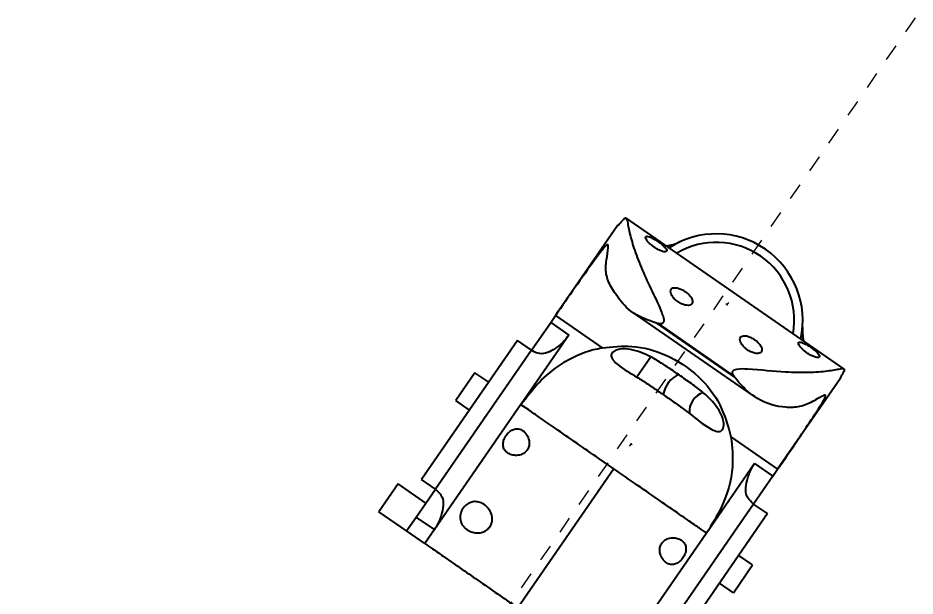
# Model space of a CAD drawing. Header units: millimetres. Extents: x 15 to 1184, y 5 to 836.
# Drawn here: x 919.3 to 972.4, y 628.6 to 662.8 of the extents above; entities that cross this region are included whole.
import ezdxf

# ---------------------------------------------------------------- set-up
doc = ezdxf.new("R2010")
doc.units = ezdxf.units.MM
doc.header["$PDSIZE"] = -1
doc.linetypes.add('虚线', pattern=[2, 1, -1])
doc.layers.get('0').update_dxf_attribs({"lineweight": 18})
doc.layers.add('尺寸线层', color=3, linetype='Continuous', lineweight=18)
doc.layers.add('虚线层', color=6, linetype='虚线', lineweight=18)
doc.styles.get("Standard").update_dxf_attribs({"font": 'txt.shx'})
doc.dimstyles.new('ISO-25', dxfattribs={"dimtxt": 2.5, "dimasz": 2.5, "dimexe": 1.25, "dimexo": 0.625, "dimtad": 1, "dimtxsty": 'Standard', "dimcen": 2.5, "dimdle": 5, "dimadec": 0, "dimazin": 0, "dimtfac": 1, "dimtmove": 0, "dimatfit": 3, "dimfxl": 0, "dimarcsym": 0})

# ---------------------------------------------------------------- blocks, each defined once
blk = doc.blocks.new('*X4')
at = {"layer": '尺寸线层', "linetype": 'Continuous'}
for points in [[(933.925, 607.127), (930.561, 608.415), (931.123, 609.458)], [(896.373, 589.352), (897.509, 592.769), (896.346, 592.996)]]:
    blk.add_hatch(color=0, dxfattribs=at).paths.add_polyline_path(points, flags=0)
at = {"layer": '尺寸线层', "color": 0, "linetype": 'Continuous'}
for start, end in [(55.3312, 100.8735), (112.9834, 175.3312)]:
    blk.add_arc((920.28, 587.399), 23.987, start, end, dxfattribs=at)
at = {"layer": '尺寸线层', "color": 0, "insert": (908.88, 611.482), "char_height": 3.5, "width": 27.5, "attachment_point": 5}
blk.add_mtext('120,00%%D', dxfattribs=at)

msp = doc.modelspace()

# ---------------------------------------------------------------- linework, layer by layer
at = {"color": 7, "linetype": 'Continuous', "lineweight": 25}
for p, q in [((968.193, 642.005), (955.288, 650.931)), ((954.808, 650.507), (951.111, 645.161)), ((961.939, 649.829), (961.935, 649.824)), ((964.814, 647.833), (964.817, 647.838)), ((950.827, 644.75), (951.111, 645.161)), ((951.111, 645.161), (953.875, 643.249)), ((955.71, 645.323), (962.769, 640.441)), ((949.689, 643.105), (950.827, 644.75)), ((950.827, 644.75), (951.907, 644.003)), ((957.184, 644.685), (957.095, 644.71)), ((957.095, 644.71), (961.737, 641.499)), ((957.184, 644.685), (961.682, 641.574)), ((951.907, 644.003), (949.074, 639.907)), ((948.867, 643.674), (943.178, 635.449)), ((949.689, 643.105), (948.867, 643.674)), ((949.689, 643.105), (944.001, 634.88)), ((956.773, 642.728), (955.933, 641.513)), ((946.338, 641.775), (945.2, 640.13)), ((947.16, 641.206), (946.338, 641.775)), ((961.737, 641.499), (961.682, 641.574)), ((967.968, 641.406), (964.27, 636.06)), ((949.062, 639.891), (943.943, 632.489)), ((946.022, 639.561), (945.2, 640.13)), ((949.074, 639.907), (949.062, 639.891)), ((949.073, 639.884), (949.062, 639.891)), ((949.158, 639.825), (949.073, 639.884)), ((949.527, 639.569), (949.158, 639.825)), ((961.506, 637.972), (964.27, 636.06)), ((954.562, 636.087), (953.682, 636.695)), ((954.562, 636.087), (948.874, 627.862)), ((962.906, 636.395), (960.073, 632.3)), ((962.906, 636.395), (963.986, 635.648)), ((963.986, 635.648), (964.27, 636.06)), ((963.986, 635.648), (962.848, 634.004)), ((941.787, 635.196), (940.649, 633.551)), ((943.432, 634.058), (941.787, 635.196)), ((944.001, 634.88), (943.178, 635.449)), ((942.863, 633.235), (944.001, 634.88)), ((962.848, 634.004), (957.16, 625.779)), ((963.671, 633.435), (962.848, 634.004)), ((942.294, 632.413), (940.649, 633.551)), ((963.671, 633.435), (957.982, 625.21)), ((942.294, 632.413), (942.863, 633.235)), ((943.943, 632.489), (942.863, 633.235)), ((943.374, 631.666), (942.294, 632.413)), ((943.943, 632.489), (943.374, 631.666)), ((960.052, 632.29), (959.967, 632.349)), ((960.073, 632.3), (960.062, 632.283)), ((960.062, 632.283), (954.942, 624.881)), ((960.062, 632.283), (960.052, 632.29)), ((962.787, 630.399), (961.964, 630.967)), ((961.649, 628.754), (962.787, 630.399)), ((961.649, 628.754), (960.827, 629.322))]:
    msp.add_line(p, q, dxfattribs=at)
at = {"color": 7, "linetype": 'Continuous'}
for p, q in [((961.274, 645.792), (961.2, 645.843)), ((961.274, 645.792), (961.377, 645.94)), ((955.586, 637.567), (955.484, 637.419)), ((955.586, 637.567), (955.66, 637.516))]:
    msp.add_line(p, q, dxfattribs=at)
at = {"color": 7, "linetype": 'Continuous', "lineweight": 25}
for centre, radius, start, end in [((960.634, 644.867), 5.125, 347.6485, 123.0139), ((957.224, 652.241), 3, 278.7553, 294.8209), ((960.634, 644.867), 4.625, 350.2155, 120.4468), ((968.738, 644.277), 3, 175.8414, 191.907), ((959.062, 640.222), 1.589, 113.444, 170.5071), ((960.192, 639.492), 1.149, 105.7506, 186.1405)]:
    msp.add_arc(centre, radius, start, end, dxfattribs=at)
for points, knots in [([(954.808, 650.507), (954.817, 650.506), (954.831, 650.505), (954.903, 650.578), (955.004, 650.701), (955.129, 650.857), (955.234, 650.947), (955.34, 650.935), (955.388, 650.591), (955.528, 649.889), (955.926, 648.564), (956.615, 647.007), (957.312, 645.62), (957.501, 645.074), (957.529, 644.892), (957.519, 644.797), (957.498, 644.745), (957.465, 644.706), (957.42, 644.679), (957.33, 644.659), (957.248, 644.671), (957.191, 644.684), (957.184, 644.685)], [0, 0, 0, 0, 0.1767, 0.268823, 0.360198, 0.551323, 0.69579, 0.9249, 1.72694, 2.810092, 3.923426, 6.166404, 7.011282, 7.222395, 7.328331, 7.365458, 7.402936, 7.430085, 7.457184, 7.50044, 7.606941, 7.621254, 7.621254, 7.621254, 7.621254]), ([(956.951, 649.21), (957.022, 649.165), (957.163, 649.073), (957.371, 648.979), (957.545, 648.93), (957.665, 648.932), (957.716, 648.982), (957.693, 649.073), (957.597, 649.196), (957.441, 649.34), (957.246, 649.491), (957.034, 649.634), (956.829, 649.753), (956.652, 649.832), (956.521, 649.859), (956.449, 649.828), (956.446, 649.745), (956.511, 649.618), (956.639, 649.465), (956.796, 649.323), (956.908, 649.242), (956.951, 649.21)], [0, 0, 0, 0, 0.173423, 0.346834, 0.520584, 0.694769, 0.868894, 1.042558, 1.215938, 1.389541, 1.563416, 1.737096, 1.910607, 2.084388, 2.25822, 2.431712, 2.605127, 2.778941, 2.953144, 3.127237, 3.238598, 3.238598, 3.238598, 3.238598]), ([(957.095, 644.71), (956.601, 644.884), (955.612, 645.234), (954.822, 646.198), (954.282, 647.009), (954.04, 647.781), (954.158, 648.666), (954.262, 649.205), (954.226, 649.359), (954.166, 649.349), (954.053, 649.248), (953.806, 648.956), (953.195, 648.132), (952.264, 646.82), (951.496, 645.715), (951.111, 645.161)], [0, 0, 0, 0, 1.336355, 2.676076, 3.789774, 4.898969, 5.915579, 6.917743, 7.14632, 7.335807, 7.526144, 7.769862, 8.379364, 9.855565, 11.338391, 11.338391, 11.338391, 11.338391]), ([(958.36, 645.974), (958.432, 645.93), (958.574, 645.842), (958.795, 645.77), (958.99, 645.753), (959.14, 645.794), (959.226, 645.888), (959.237, 646.027), (959.17, 646.196), (959.034, 646.375), (958.847, 646.542), (958.635, 646.679), (958.42, 646.773), (958.221, 646.817), (958.058, 646.801), (957.951, 646.726), (957.913, 646.596), (957.952, 646.428), (958.062, 646.244), (958.208, 646.086), (958.318, 646.005), (958.36, 645.974)], [0, 0, 0, 0, 0.190546, 0.381069, 0.572262, 0.765442, 0.961578, 1.160562, 1.36045, 1.558002, 1.750792, 1.939223, 2.126375, 2.315962, 2.510178, 2.708588, 2.908529, 3.106937, 3.302241, 3.494726, 3.614735, 3.614735, 3.614735, 3.614735]), ([(951.907, 644.003), (951.781, 643.844), (951.531, 643.528), (951.071, 643.182), (950.625, 642.927), (950.171, 642.871), (949.864, 642.988), (949.709, 643.092), (949.689, 643.105)], [0, 0, 0, 0, 0.462991, 0.923944, 1.437023, 1.990766, 2.573698, 2.657804, 2.657804, 2.657804, 2.657804]), ([(962.473, 643.129), (962.544, 643.085), (962.686, 642.998), (962.908, 642.926), (963.103, 642.909), (963.252, 642.95), (963.338, 643.044), (963.349, 643.183), (963.282, 643.352), (963.146, 643.53), (962.96, 643.697), (962.748, 643.835), (962.532, 643.929), (962.334, 643.972), (962.171, 643.957), (962.063, 643.882), (962.025, 643.752), (962.064, 643.584), (962.174, 643.4), (962.321, 643.242), (962.43, 643.161), (962.473, 643.129)], [0, 0, 0, 0, 0.190546, 0.381069, 0.572262, 0.765442, 0.961578, 1.160562, 1.36045, 1.558002, 1.750792, 1.939223, 2.126375, 2.315962, 2.510178, 2.708588, 2.908529, 3.106937, 3.302241, 3.494726, 3.614735, 3.614735, 3.614735, 3.614735]), ([(965.998, 642.953), (966.069, 642.907), (966.21, 642.816), (966.418, 642.722), (966.592, 642.673), (966.712, 642.675), (966.763, 642.724), (966.74, 642.816), (966.644, 642.939), (966.488, 643.083), (966.293, 643.234), (966.081, 643.377), (965.876, 643.496), (965.699, 643.575), (965.568, 643.601), (965.496, 643.571), (965.493, 643.487), (965.558, 643.361), (965.686, 643.208), (965.843, 643.065), (965.955, 642.985), (965.998, 642.953)], [0, 0, 0, 0, 0.173423, 0.346834, 0.520584, 0.694769, 0.868894, 1.042558, 1.215938, 1.389541, 1.563416, 1.737096, 1.910607, 2.084388, 2.25822, 2.431712, 2.605127, 2.778941, 2.953144, 3.127237, 3.238598, 3.238598, 3.238598, 3.238598]), ([(949.074, 639.907), (949.413, 640.349), (950.102, 641.248), (951.515, 642.416), (952.844, 643.055), (953.699, 643.216), (953.875, 643.249)], [0, 0, 0, 0, 1.671044, 3.395851, 5.467394, 6.00666, 6.00666, 6.00666, 6.00666]), ([(953.875, 643.249), (954.462, 643.31), (955.74, 643.441), (957.757, 642.891), (959.593, 641.69), (960.954, 639.96), (961.326, 638.621), (961.506, 637.972)], [0, 0, 0, 0, 1.764933, 3.841175, 6.136766, 8.272976, 10.285892, 10.285892, 10.285892, 10.285892]), ([(956.766, 642.718), (956.373, 642.894), (955.784, 643.16), (955.018, 643.205), (954.66, 643.104), (954.499, 642.993), (954.424, 642.887), (954.407, 642.771), (954.441, 642.638), (954.567, 642.451), (955.05, 642.036), (955.548, 641.741), (955.933, 641.513)], [0, 0, 0, 0, 1.248024, 1.875164, 2.189301, 2.339583, 2.491028, 2.626169, 2.75227, 2.960575, 3.342941, 4.639458, 4.639458, 4.639458, 4.639458]), ([(958.457, 641.63), (958.352, 641.702), (958.022, 641.926), (957.467, 642.301), (956.999, 642.579), (956.766, 642.718)], [0, 0, 0, 0, 0.380873, 1.195427, 2.010943, 2.010943, 2.010943, 2.010943]), ([(961.682, 641.574), (961.657, 641.615), (961.62, 641.674), (961.595, 641.763), (961.595, 641.823), (961.616, 641.872), (961.65, 641.913), (961.73, 641.964), (962.021, 642.031), (963.114, 641.973), (964.581, 641.819), (966.132, 641.788), (967.242, 641.871), (967.922, 641.999), (968.201, 642.043), (968.224, 641.948), (968.19, 641.85), (968.109, 641.703), (968.018, 641.551), (967.966, 641.447), (967.961, 641.414), (967.966, 641.408), (967.968, 641.406)], [0, 0, 0, 0, 0.098413, 0.140048, 0.182143, 0.209354, 0.236532, 0.278744, 0.384529, 0.808932, 2.500796, 3.706487, 4.94751, 6.112229, 6.752448, 6.926146, 7.056038, 7.186332, 7.335564, 7.433543, 7.5584, 7.622014, 7.622014, 7.622014, 7.622014]), ([(955.933, 641.513), (956.039, 641.448), (956.358, 641.254), (956.871, 640.899), (957.287, 640.622), (957.495, 640.484)], [0, 0, 0, 0, 0.37308, 1.121857, 1.870908, 1.870908, 1.870908, 1.870908]), ([(960.141, 640.343), (960.045, 640.433), (959.738, 640.719), (959.158, 641.127), (958.691, 641.462), (958.457, 641.63)], [0, 0, 0, 0, 0.394814, 1.257733, 2.122011, 2.122011, 2.122011, 2.122011]), ([(964.27, 636.06), (964.676, 636.652), (965.384, 637.684), (966.193, 638.881), (966.686, 639.633), (966.928, 640.02), (967.068, 640.28), (967.113, 640.406), (967.09, 640.463), (966.892, 640.405), (966.347, 640.041), (965.575, 639.722), (964.542, 639.695), (963.239, 640.01), (962.227, 640.879), (961.817, 641.398), (961.737, 641.499)], [0, 0, 0, 0, 1.582908, 2.757115, 3.189826, 3.625049, 3.829523, 4.036068, 4.213949, 4.521725, 5.579885, 6.642368, 7.701286, 9.675448, 11.012777, 11.339305, 11.339305, 11.339305, 11.339305]), ([(957.495, 640.484), (957.599, 640.41), (957.911, 640.189), (958.432, 639.821), (958.843, 639.52), (959.049, 639.369)], [0, 0, 0, 0, 0.381651, 1.146972, 1.912607, 1.912607, 1.912607, 1.912607]), ([(959.049, 639.369), (959.447, 639.043), (959.946, 638.635), (960.551, 638.325), (960.763, 638.286), (960.898, 638.308), (960.996, 638.385), (961.061, 638.506), (961.093, 638.695), (961.052, 639.024), (960.808, 639.601), (960.445, 640.04), (960.169, 640.315), (960.141, 640.343)], [0, 0, 0, 0, 1.487654, 1.861226, 2.022261, 2.184768, 2.330135, 2.455258, 2.639568, 2.924801, 3.427791, 4.447702, 4.564756, 4.564756, 4.564756, 4.564756]), ([(953.682, 636.695), (952.812, 637.297), (951.622, 638.12), (950.223, 639.088), (949.737, 639.424), (949.527, 639.569)], [0, 0, 0, 0, 3.066406, 4.191814, 5.052123, 5.052123, 5.052123, 5.052123]), ([(949.438, 637.199), (949.475, 637.266), (949.548, 637.4), (949.571, 637.636), (949.53, 637.886), (949.407, 638.143), (949.202, 638.36), (948.942, 638.472), (948.685, 638.457), (948.46, 638.351), (948.266, 638.179), (948.108, 637.953), (948.01, 637.695), (947.998, 637.442), (948.074, 637.224), (948.225, 637.051), (948.447, 636.926), (948.736, 636.865), (949.031, 636.9), (949.283, 637.018), (949.387, 637.141), (949.438, 637.199)], [0, 0, 0, 0, 0.213214, 0.425694, 0.660844, 0.942619, 1.262837, 1.574383, 1.839731, 2.078021, 2.319492, 2.575987, 2.841164, 3.098309, 3.339306, 3.577604, 3.836776, 4.133482, 4.457239, 4.689975, 4.905768, 4.905768, 4.905768, 4.905768]), ([(961.506, 637.972), (961.569, 637.382), (961.719, 635.971), (961.115, 633.997), (960.379, 632.798), (960.073, 632.3)], [0, 0, 0, 0, 1.770459, 4.243032, 6.003341, 6.003341, 6.003341, 6.003341]), ([(958.602, 633.292), (958.214, 633.561), (957.346, 634.161), (955.989, 635.1), (955.027, 635.765), (954.562, 636.087)], [0, 0, 0, 0, 1.447955, 3.236704, 4.912517, 4.912517, 4.912517, 4.912517]), ([(962.848, 634.004), (962.689, 634.148), (962.415, 634.397), (962.357, 634.951), (962.483, 635.543), (962.688, 636.063), (962.863, 636.329), (962.906, 636.395)], [0, 0, 0, 0, 0.781249, 1.349744, 1.919072, 2.471585, 2.653662, 2.653662, 2.653662, 2.653662]), ([(944.001, 634.88), (944.16, 634.736), (944.434, 634.487), (944.492, 633.933), (944.366, 633.341), (944.161, 632.821), (943.986, 632.555), (943.943, 632.489)], [0, 0, 0, 0, 0.781249, 1.349744, 1.919072, 2.471585, 2.653662, 2.653662, 2.653662, 2.653662]), ([(947.219, 632.654), (947.161, 632.585), (947.043, 632.448), (946.791, 632.328), (946.505, 632.281), (946.187, 632.323), (945.866, 632.471), (945.602, 632.725), (945.46, 633.051), (945.462, 633.383), (945.57, 633.672), (945.746, 633.902), (945.971, 634.066), (946.23, 634.152), (946.515, 634.149), (946.812, 634.045), (947.092, 633.829), (947.304, 633.511), (947.381, 633.162), (947.339, 632.864), (947.256, 632.719), (947.219, 632.654)], [0, 0, 0, 0, 0.259071, 0.51755, 0.791077, 1.104204, 1.462937, 1.851338, 2.226179, 2.554103, 2.842289, 3.111759, 3.377159, 3.649065, 3.939043, 4.260406, 4.621605, 5.010249, 5.383447, 5.650231, 5.863687, 5.863687, 5.863687, 5.863687]), ([(959.967, 632.349), (959.794, 632.468), (959.402, 632.74), (958.889, 633.094), (958.602, 633.292)], [0, 0, 0, 0, 0.729282, 1.659296, 1.659296, 1.659296, 1.659296]), ([(957.411, 631.685), (957.374, 631.618), (957.3, 631.484), (957.277, 631.248), (957.319, 630.998), (957.441, 630.741), (957.647, 630.524), (957.907, 630.412), (958.164, 630.427), (958.388, 630.533), (958.583, 630.705), (958.741, 630.931), (958.839, 631.189), (958.851, 631.442), (958.775, 631.66), (958.623, 631.833), (958.402, 631.958), (958.113, 632.019), (957.818, 631.984), (957.566, 631.866), (957.462, 631.743), (957.411, 631.685)], [0, 0, 0, 0, 0.213214, 0.425694, 0.660844, 0.942619, 1.262837, 1.574383, 1.839731, 2.078021, 2.319492, 2.575987, 2.841164, 3.098309, 3.339306, 3.577604, 3.836776, 4.133482, 4.457239, 4.689975, 4.905768, 4.905768, 4.905768, 4.905768]), ([(943.374, 631.666), (943.52, 631.565), (943.846, 631.34), (944.626, 630.8), (945.577, 630.142), (946.679, 629.381), (947.777, 628.621), (948.523, 628.105), (948.874, 627.862)], [0, 0, 0, 0, 0.750502, 1.671384, 2.906477, 4.135364, 5.488826, 6.686921, 6.686921, 6.686921, 6.686921])]:
    msp.add_open_spline(points, degree=3, knots=knots, dxfattribs=at)
at = {"color": 7, "linetype": 'Continuous'}
for p in [(961.274, 645.792), (955.586, 637.567)]:
    msp.add_point(p, dxfattribs=at)
at = {"layer": '虚线层'}
msp.add_line((972.408, 662.769), (884.66, 535.897), dxfattribs=at)

# ---------------------------------------------------------------- dimensions: what is measured, and where the dimension line sits
at = {"layer": '尺寸线层'}
dim = msp.add_angular_dim_2l(base=(910.017, 609.08), line1=((972.408, 662.769), (884.66, 535.897)), line2=((920.28, 587.399), (879.08, 590.764)), dimstyle='ISO-25', override={"dimtxt": 3.5, "dimasz": 3.556, "dimexe": 1, "dimexo": 1, "dimgap": 1.524, "dimtad": 0, "dimtih": 1, "dimtoh": 1, "dimzin": 0, "dimsah": 1, "dimdle": 7.112, "dimadec": 2, "dimtfill": 1, "dimtolj": 1, "dimtzin": 0}, dxfattribs=at)
dim.commit()
dim.dimension.update_dxf_attribs({"geometry": '*X4', "text_midpoint": (908.88, 611.482)})

doc.saveas('drawing.dxf')
